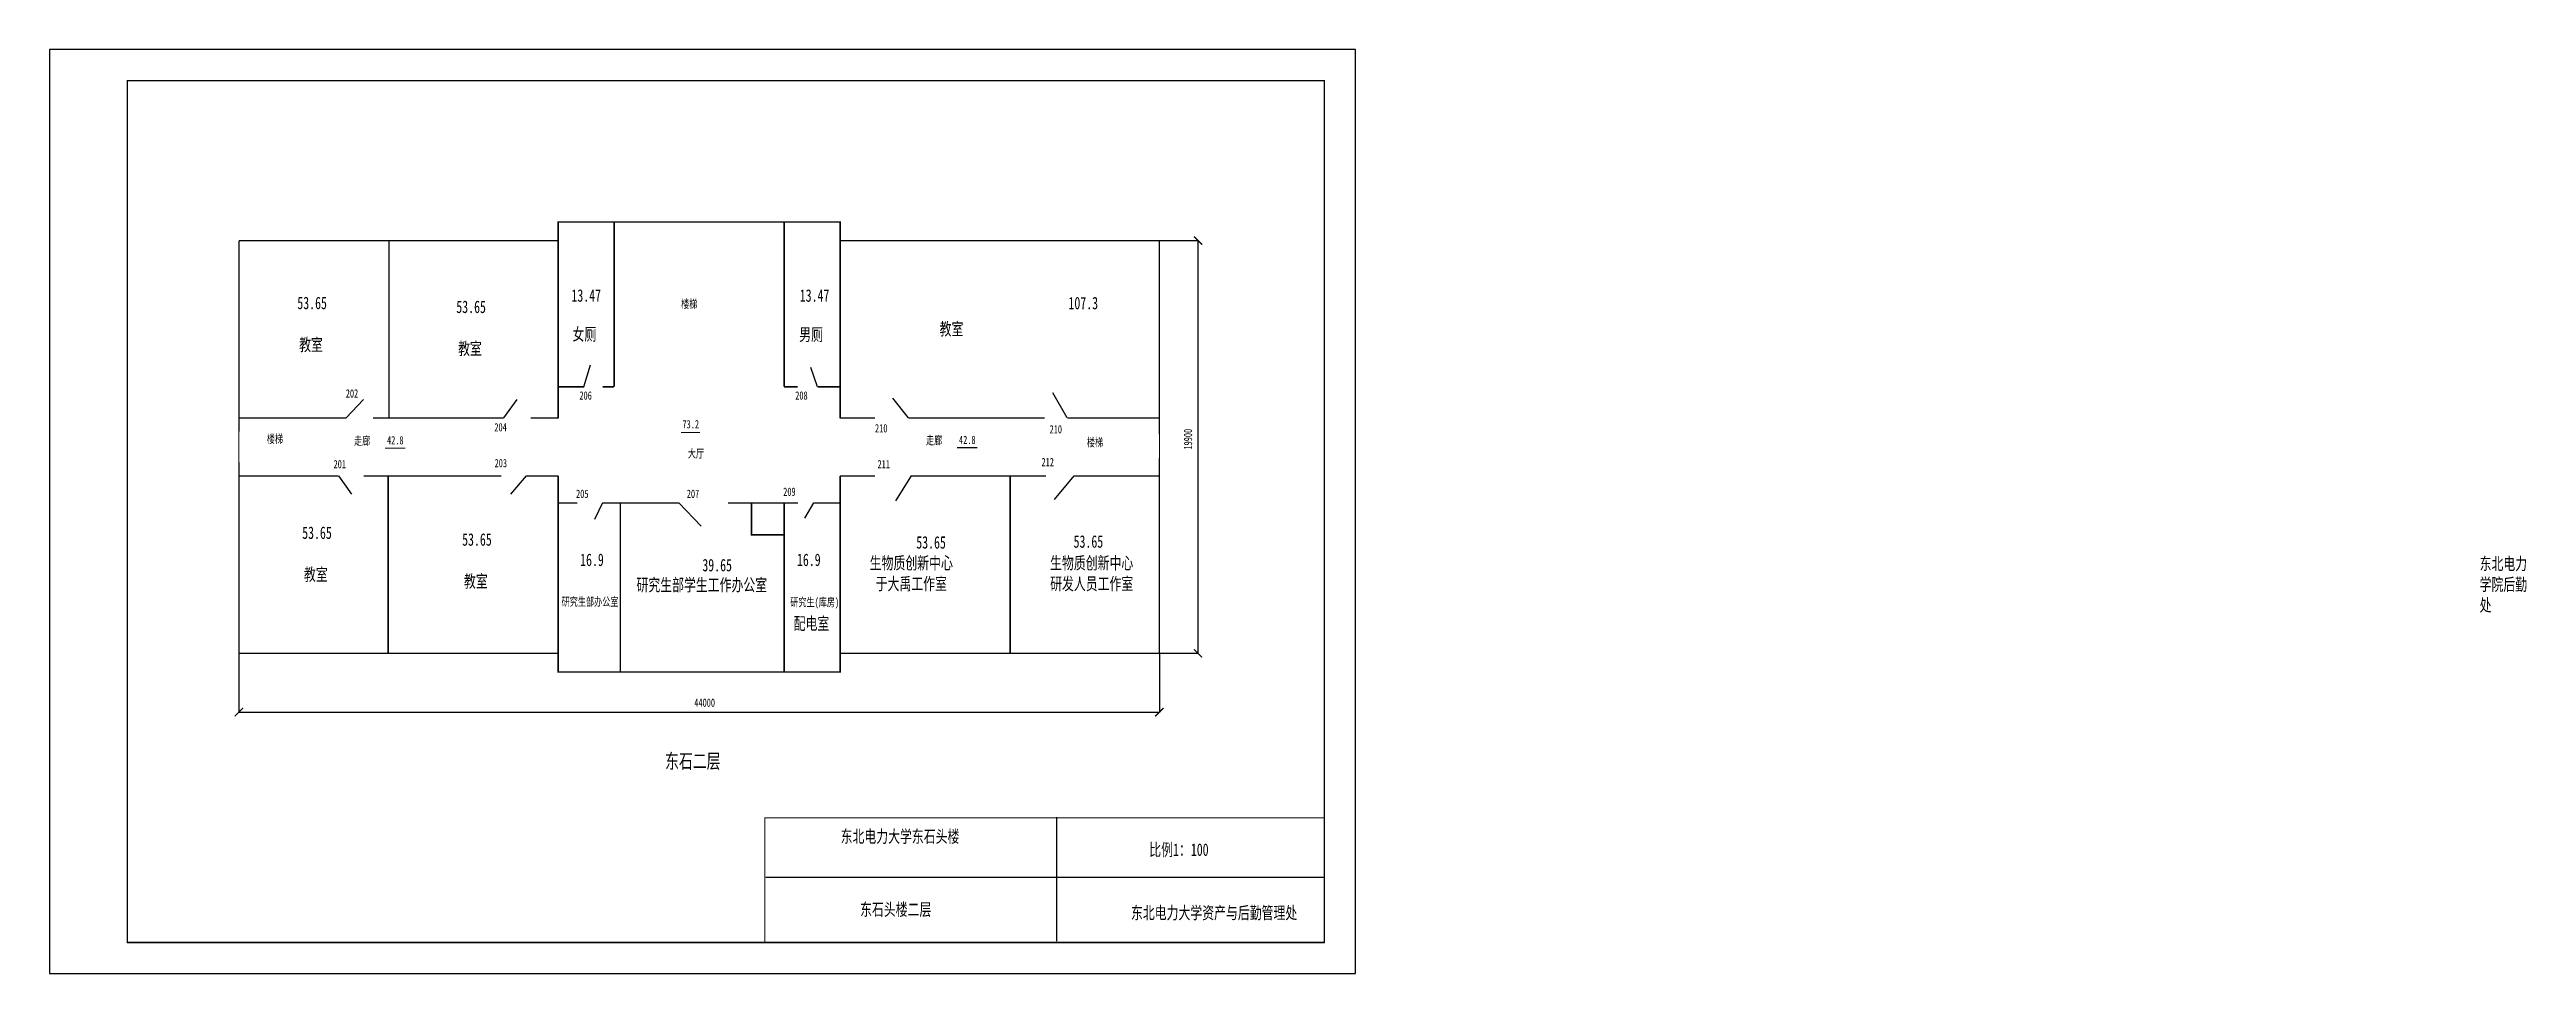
# Model space of a CAD drawing. Extents: x 8341 to 127821, y 13141 to 57691.
import ezdxf

# ---------------------------------------------------------------- set-up
doc = ezdxf.new("R2010")
doc.units = 0
doc.layers.get('0').update_dxf_attribs({"linetype": 'CONTINUOUS'})
doc.layers.get('DEFPOINTS').update_dxf_attribs({"linetype": 'CONTINUOUS'})
doc.styles.get("Standard").update_dxf_attribs({"font": '', "width": 0.7, "height": 400})
doc.styles.get('Standard').set_extended_font_data('FangSong_GB2312')

# ---------------------------------------------------------------- blocks, each defined once
blk = doc.blocks.new('_ARCHTICK')
at = {"color": 0, "linetype": 'ByBlock', "const_width": 0.15}
blk.add_lwpolyline([(-0.5, -0.5), (0.5, 0.5)], dxfattribs=at)

msp = doc.modelspace()

# ---------------------------------------------------------------- linework, layer by layer
for p, q in [((71341, 57691), (8341, 57691)), ((8341, 57691), (8341, 13141)), ((71341, 13141), (71341, 57691)), ((69841, 56191), (12091, 56191)), ((12091, 56191), (12091, 14641)), ((69841, 14641), (69841, 56191)), ((34118, 41430), (34434, 42485)), ((45387, 41430), (45059, 42356)), ((22656, 39930), (23486, 40813)), ((30254, 39930), (30892, 40813)), ((49773, 39930), (49013, 40877)), ((57436, 39930), (56740, 41134)), ((22276, 37130), (22907, 36247)), ((31337, 37130), (30570, 36247)), ((49901, 37130), (49141, 35925)), ((57758, 37130), (56804, 35990)), ((35020, 35830), (34627, 35025)), ((38690, 35830), (39778, 34703)), ((45200, 35830), (44760, 35090)), ((56920, 20670), (56920, 14700)), ((42900, 17790), (69800, 17790)), ((12091, 14641), (69841, 14641)), ((8341, 13141), (71341, 13141))]:
    msp.add_line(p, q)
at = {"color": 0, "linetype": 'ByBlock'}
for p, q in [((61877, 48480), (63763, 48480)), ((63743, 28579), (63743, 48480)), ((17477, 28579), (17477, 25722)), ((61877, 28579), (63763, 28579)), ((61877, 28579), (61877, 25722)), ((17477, 25742), (61877, 25742))]:
    msp.add_line(p, q, dxfattribs=at)
for points, const_width in [([(12091, 56191), (69841, 56191), (69841, 14641), (12091, 14641), (12091, 56191)], 50), ([(32877, 48480), (32877, 49380), (37731, 49380)], 70), ([(35577, 49380), (35577, 41430)], 70), ([(37731, 49380), (41015, 49380)], 70), ([(41015, 49380), (46477, 49380), (46477, 48480), (61877, 48480)], 70), ([(43777, 49380), (43777, 41430)], 70), ([(17477, 48480), (32877, 48480)], 70), ([(17477, 48480), (17477, 39269)], 70), ([(24720, 39940), (24720, 48490)], 70), ([(32877, 48480), (32877, 39912)], 70), ([(46477, 48480), (46477, 39912)], 70), ([(61877, 48480), (61877, 39141)], 70), ([(32877, 41430), (34118, 41430)], 70), ([(35020, 41430), (35577, 41430)], 70), ([(43777, 41430), (44421, 41430)], 70), ([(45387, 41430), (46477, 41430)], 70), ([(17477, 39930), (22656, 39930)], 70), ([(23943, 39930), (30254, 39930)], 70), ([(31542, 39930), (32877, 39930)], 70), ([(46477, 39930), (48163, 39930)], 70), ([(49773, 39930), (56341, 39930)], 70), ([(57436, 39930), (61877, 39930)], 70), ([(17477, 39269), (17477, 37790)], 50), ([(24521, 38475), (25507, 38475)], 50), ([(38795, 39221), (39713, 39221)], 50), ([(52111, 38495), (53097, 38495)], 50), ([(61877, 39141), (61877, 37983)], 50), ([(17477, 37790), (17477, 28580)], 70), ([(22276, 37130), (17477, 37130)], 70), ([(30132, 37130), (23499, 37130)], 70), ([(24677, 37130), (24677, 28580)], 70), ([(32877, 37130), (31337, 37130)], 70), ([(32877, 37130), (31613, 37130)], 70), ([(32877, 28580), (32877, 37130)], 70), ([(46477, 28580), (46477, 37130)], 70), ([(48163, 37130), (46477, 37130)], 70), ([(56405, 37130), (49901, 37130)], 70), ([(54677, 37130), (54677, 28580)], 70), ([(61877, 37130), (57758, 37130)], 70), ([(61877, 37983), (61877, 28580)], 70), ([(33796, 35830), (32877, 35830)], 70), ([(38690, 35830), (35020, 35830)], 70), ([(35877, 27680), (35877, 35830)], 70), ([(44447, 35830), (41073, 35830)], 70), ([(42200, 35820), (42200, 34290), (43780, 34290)], 70), ([(43777, 35830), (43777, 27680)], 70), ([(46477, 35830), (45200, 35830)], 70), ([(32877, 28580), (17477, 28580)], 70), ([(61877, 28580), (46477, 28580), (46477, 27680), (32877, 27680), (32877, 28580), (31337, 28580)], 70), ([(69841, 14641), (69841, 20641), (42841, 20641), (42841, 14641)], 50)]:
    msp.add_lwpolyline(points, dxfattribs=dict(const_width=const_width))
at = {"layer": 'DEFPOINTS', "color": 0, "linetype": 'ByBlock'}
for p in [(61877, 48480), (63743, 48480), (17477, 28580), (61877, 28580), (61877, 28579), (61877, 25742)]:
    msp.add_point(p, dxfattribs=at)

# ---------------------------------------------------------------- block references
at = {"color": 0, "linetype": 'ByBlock', "xscale": 400, "yscale": 400, "zscale": 400}
for p, rotation in [((63743, 48480), 90), ((63743, 28579), 270), ((17477, 25742), 180)]:
    msp.add_blockref('_ARCHTICK', p, dxfattribs=dict(at, rotation=rotation))
msp.add_blockref('_ARCHTICK', (61877, 25742), dxfattribs=at)

# ---------------------------------------------------------------- texts
for s, insert, char_height, width, attachment_point in [('53.65', (20293, 45774), 600, 2056.22, 1), ('53.65', (27963, 45587), 600, 2056.22, 1), ('13.47', (33515, 46132), 600, 1675.7, 1), ('楼梯', (38807, 45618), 400, 4318.27, 1), ('13.47', (44530, 46132), 600, 3093.59, 1), ('107.3', (57491, 45767), 600, 2056.22, 1), ('女厕', (33569, 44266), 600, 3351.39, 1), ('男厕', (44502, 44249), 600, 3480.29, 1), ('{\\fSimSun|b0|i0|c134|p2;教室}', (51275, 44518), 600, 8123.12, 1), ('教室', (20380, 43761), 600, 3931.44, 1), ('教室', (28049, 43575), 600, 3931.44, 1), ('202', (22630, 41310), 400, 1480, 1), ('206', (33900, 41210), 400, 1880, 1), ('208', (44310, 41210), 400, 1970, 1), ('204', (29800, 39680), 400, 1970, 1), ('73.2', (38871, 39825), 400, 5091.69, 1), ('210', (48160, 39630), 400, 1830, 1), ('210', (56580, 39580), 400, 990, 1), ('楼梯', (18820, 39117), 400, 1224.55, 1), ('走廊', (23029, 39025), 400, 6122.73, 1), ('42.8', (24620, 39052), 400, 3673.64, 1), ('大厅', (39129, 38409), 400, 4511.63, 1), ('走廊', (50619, 39045), 400, 6122.73, 1), ('42.8', (52210, 39072), 400, 3673.64, 1), ('楼梯', (58380, 38950), 400, 2360, 1), ('201', (22040, 37900), 400, 1880, 1), ('203', (29810, 37950), 400, 1970, 1), ('211', (48280, 37900), 400, 2370, 1), ('212', (56190, 38000), 400, 1530, 1), ('205', (33740, 36470), 400, 1430, 1), ('207', (39080, 36470), 400, 1390, 1), ('209', (43730, 36570), 400, 1480, 1), ('53.65', (20527, 34694), 600, 2056.22, 1), ('53.65', (28243, 34367), 600, 2056.22, 1), ('53.65', (50149, 34228), 600, 2056.22, 1), ('53.65', (57738, 34269), 600, 2056.22, 1), ('教室', (20614, 32682), 600, 3931.44, 1), ('教室', (28330, 32355), 600, 3931.44, 1), ('16.9', (33935, 33388), 600, 2900.24, 1), ('研究生部学生工作办公室', (36653, 32176), 600, 6717.16, 1), ('39.65', (39831, 33131), 600, 4962.64, 1), ('16.9', (44395, 33388), 600, 2900.24, 1), ('{\\fGulim|b0|i0|c134|p34;生物\\fPMingLiU|b0|i0|c136|p18;质\\fPMingLiU|b0|i0|c134|p18;创\\fGulim|b0|i0|c134|p34;新中心\\P于大禹工作室}', (49910, 33234), 600, 4270.17, 2), ('{\\fPMingLiU|b0|i0|c134|p18;生物质创新中心\\P研发\\fGulim|b0|i0|c134|p34;人\\fPMingLiU|b0|i0|c134|p18;员\\fGulim|b0|i0|c134|p34;工作室}', (56606, 33234), 600, 6267.24, 1), ('东北电力学院后勤处', (125560, 33200), 600, 2320, 1), ('研究生部办公室', (33041, 31264), 400, 5155.99, 1), ('研究生(库房)', (44070, 31240), 400, 4820, 1), ('配电室', (44235, 30316), 600, 1900.34, 1), ('44000', (39443, 26398), 400, 2315.5, 1), ('东石二层', (38033, 23731), 700, 18046.51, 1), ('东北电力大学东石头楼', (46500, 20050), 600, 20290, 1), ('比例1：100', (61390, 19410), 600, 8250, 1), ('东石头楼二层', (47440, 16528), 600, 10090, 1), ('东北电力大学资产与后勤管理处', (60507, 16366), 600, 12310, 1)]:
    msp.add_mtext(s, dxfattribs=dict(insert=insert, char_height=char_height, width=width, attachment_point=attachment_point))
at = {"insert": (63056, 38403), "char_height": 400, "width": 2527.29, "attachment_point": 1, "rotation": 90}
msp.add_mtext('19900', dxfattribs=at)

doc.saveas('drawing.dxf')
